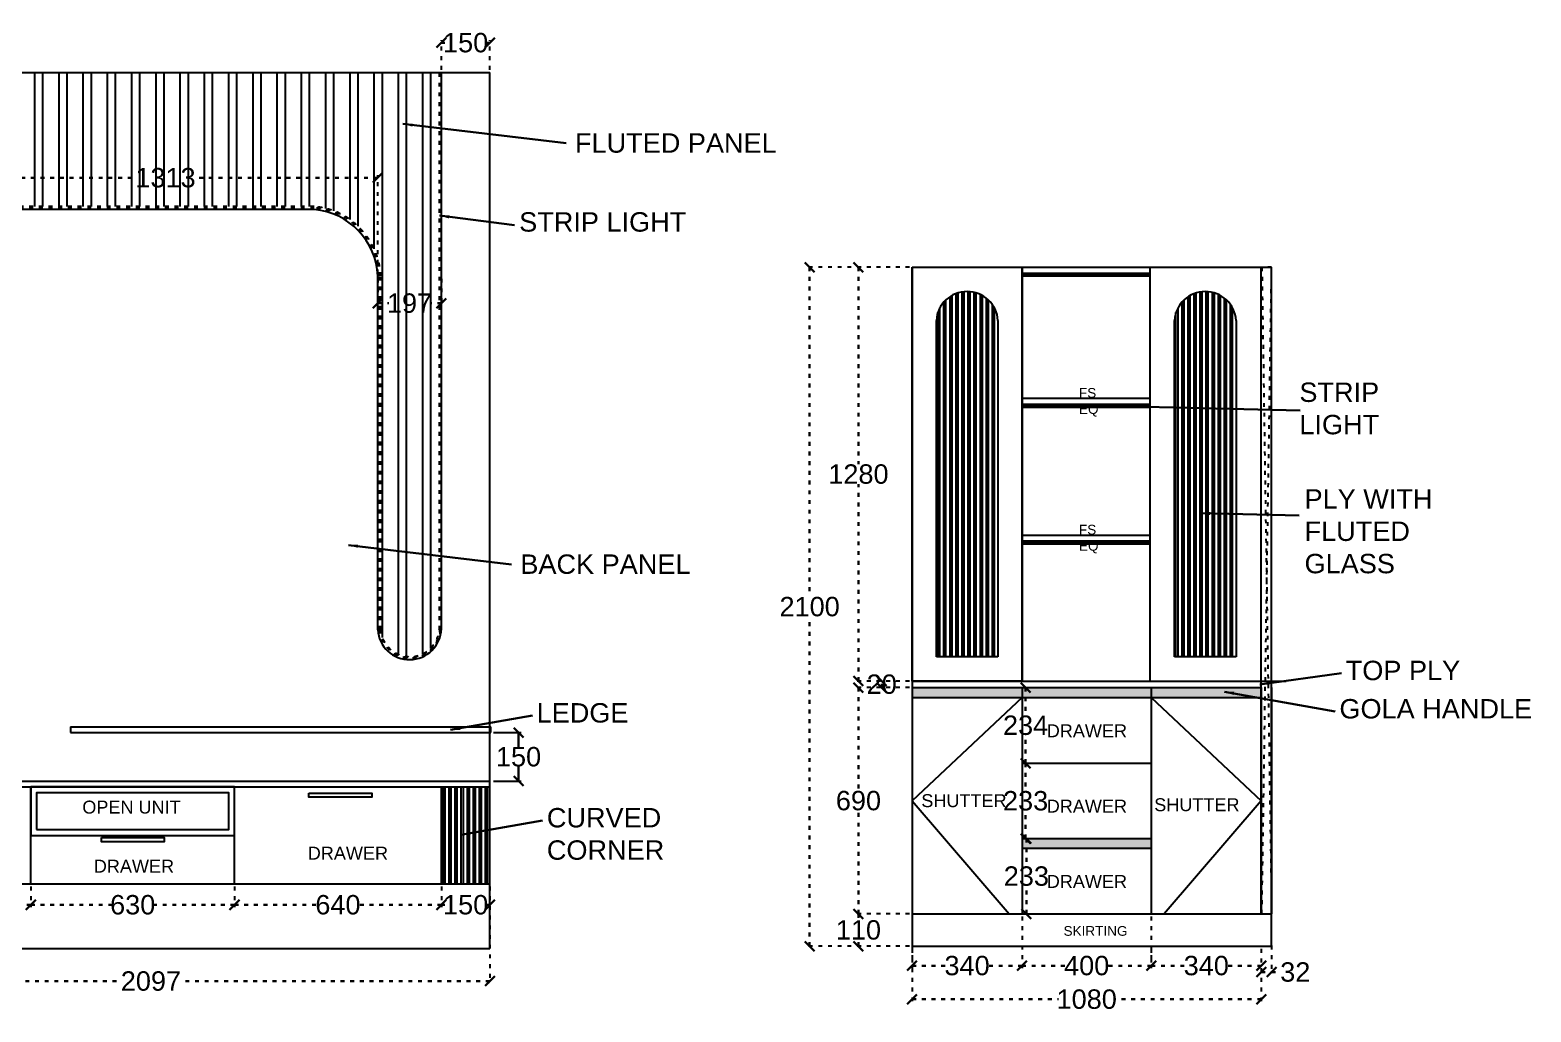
# Model space of a CAD drawing. Header units: millimetres. Extents: x 220712 to 1505573, y -354410 to 241923.
# Drawn here: x 276435 to 281078, y 93217 to 96254 of the extents above; entities that cross this region are included whole.
import ezdxf

# ---------------------------------------------------------------- set-up
doc = ezdxf.new("R2010")
doc.units = ezdxf.units.MM
doc.header["$MEASUREMENT"] = 0
doc.linetypes.add('ACAD_ISO03W100', pattern=[30, 12, -18])
doc.layers.add('Walls', color=253, linetype='Continuous')
doc.layers.add('Words', color=7, linetype='Continuous')
doc.styles.get("Standard").update_dxf_attribs({"font": 'arial.ttf'})
doc.dimstyles.get("Standard").update_dxf_attribs({"dimtxt": 60, "dimasz": 30, "dimexe": 7.75, "dimexo": 8.13, "dimgap": 0.63, "dimtad": 0, "dimtih": 1, "dimtoh": 1, "dimdec": 0, "dimzin": 0, "dimtxsty": 'Standard', "dimblk": 'OBLIQUE', "dimcen": 2.25, "dimclrd": 1, "dimclre": 1, "dimclrt": 1, "dimadec": 0, "dimazin": 0, "dimtfac": 1, "dimtdec": 0, "dimtofl": 0, "dimtmove": 0, "dimatfit": 3, "dimfxl": 1, "dimtolj": 1, "dimtzin": 0, "dimlwd": 30, "dimarcsym": 0})

# ---------------------------------------------------------------- blocks, each defined once
blk = doc.blocks.new('_Oblique')
at = {"color": 0, "linetype": 'ByBlock', "lineweight": -2}
blk.add_line((-0.5, -0.5), (0.5, 0.5), dxfattribs=at)
blk = doc.blocks.new('*D2236')
at = {"layer": 'Defpoints', "color": 0, "linetype": 'ACAD_ISO03W100', "lineweight": -2, "transparency": 16777216}
for p in [(275760.7, 93613.8), (277857.7, 93613.3), (277857.7, 93312.5)]:
    blk.add_point(p, dxfattribs=at)
at = {"layer": 'Walls', "color": 1, "linetype": 'ACAD_ISO03W100', "lineweight": -2, "transparency": 16777216}
for p, q in [((275760.7, 93605.7), (275760.7, 93304.8)), ((277857.7, 93605.1), (277857.7, 93304.8))]:
    blk.add_line(p, q, dxfattribs=at)
at = {"layer": 'Walls', "color": 1, "linetype": 'ACAD_ISO03W100', "lineweight": 30, "transparency": 16777216}
for p, q in [((275760.7, 93312.5), (276718.5, 93312.5)), ((277857.7, 93312.5), (276900, 93312.5))]:
    blk.add_line(p, q, dxfattribs=at)
at = {"layer": 'Walls', "color": 1, "linetype": 'ACAD_ISO03W100', "lineweight": 30, "transparency": 16777216, "xscale": 30, "yscale": 30, "zscale": 30, "rotation": 180}
blk.add_blockref('_Oblique', (275760.7, 93312.5), dxfattribs=at)
at = {"layer": 'Walls', "color": 1, "linetype": 'ACAD_ISO03W100', "lineweight": 30, "transparency": 16777216, "xscale": 30, "yscale": 30, "zscale": 30}
blk.add_blockref('_Oblique', (277857.7, 93312.5), dxfattribs=at)
at = {"layer": 'Walls', "color": 1, "linetype": 'ACAD_ISO03W100', "transparency": 16777216, "insert": (276809.2, 93312.5), "char_height": 60, "attachment_point": 5}
blk.add_mtext('\\A1;2097', dxfattribs=at)
blk = doc.blocks.new('*D2237')
at = {"layer": 'Defpoints', "color": 0, "linetype": 'ACAD_ISO03W100', "lineweight": -2, "transparency": 16777216}
for p in [(277707.7, 93613.3), (277857.7, 93548.5), (277857.7, 93413.3)]:
    blk.add_point(p, dxfattribs=at)
at = {"layer": 'Walls', "color": 1, "linetype": 'ACAD_ISO03W100', "lineweight": -2, "transparency": 16777216}
for p, q in [((277707.7, 93605.1), (277707.7, 93540.8)), ((277857.7, 93421.4), (277857.7, 93556.2))]:
    blk.add_line(p, q, dxfattribs=at)
at = {"layer": 'Walls', "color": 1, "linetype": 'ACAD_ISO03W100', "lineweight": 30, "transparency": 16777216}
for p, q in [((277707.7, 93548.5), (277718.7, 93548.5)), ((277857.7, 93548.5), (277846.7, 93548.5))]:
    blk.add_line(p, q, dxfattribs=at)
at = {"layer": 'Walls', "color": 1, "linetype": 'ACAD_ISO03W100', "lineweight": 30, "transparency": 16777216, "xscale": 30, "yscale": 30, "zscale": 30, "rotation": 180}
blk.add_blockref('_Oblique', (277707.7, 93548.5), dxfattribs=at)
at = {"layer": 'Walls', "color": 1, "linetype": 'ACAD_ISO03W100', "lineweight": 30, "transparency": 16777216, "xscale": 30, "yscale": 30, "zscale": 30}
blk.add_blockref('_Oblique', (277857.7, 93548.5), dxfattribs=at)
at = {"layer": 'Walls', "color": 1, "linetype": 'ACAD_ISO03W100', "transparency": 16777216, "insert": (277782.7, 93548.5), "char_height": 60, "attachment_point": 5}
blk.add_mtext('\\A1;150', dxfattribs=at)
blk = doc.blocks.new('*D2238')
at = {"layer": 'Defpoints', "color": 0, "linetype": 'ACAD_ISO03W100', "lineweight": -2, "transparency": 16777216}
for p in [(277510.7, 95797.3), (276197.7, 95699.3), (277510.7, 95493.2)]:
    blk.add_point(p, dxfattribs=at)
at = {"layer": 'Walls', "color": 1, "linetype": 'ACAD_ISO03W100', "lineweight": -2, "transparency": 16777216}
for p, q in [((276197.7, 95707.4), (276197.7, 95805.1)), ((277510.7, 95501.3), (277510.7, 95805.1))]:
    blk.add_line(p, q, dxfattribs=at)
at = {"layer": 'Walls', "color": 1, "linetype": 'ACAD_ISO03W100', "lineweight": 30, "transparency": 16777216}
for p, q in [((276197.7, 95797.3), (276766.8, 95797.3)), ((277510.7, 95797.3), (276941.6, 95797.3))]:
    blk.add_line(p, q, dxfattribs=at)
at = {"layer": 'Walls', "color": 1, "linetype": 'ACAD_ISO03W100', "lineweight": 30, "transparency": 16777216, "xscale": 30, "yscale": 30, "zscale": 30, "rotation": 180}
blk.add_blockref('_Oblique', (276197.7, 95797.3), dxfattribs=at)
at = {"layer": 'Walls', "color": 1, "linetype": 'ACAD_ISO03W100', "lineweight": 30, "transparency": 16777216, "xscale": 30, "yscale": 30, "zscale": 30}
blk.add_blockref('_Oblique', (277510.7, 95797.3), dxfattribs=at)
at = {"layer": 'Walls', "color": 1, "linetype": 'ACAD_ISO03W100', "transparency": 16777216, "insert": (276854.2, 95797.3), "char_height": 60, "attachment_point": 5}
blk.add_mtext('\\A1;1313', dxfattribs=at)
blk = doc.blocks.new('*D2239')
at = {"layer": 'Defpoints', "color": 0, "linetype": 'ACAD_ISO03W100', "lineweight": -2, "transparency": 16777216}
for p in [(277510.7, 95493.2), (277707.7, 95493.2), (277707.7, 95409.3)]:
    blk.add_point(p, dxfattribs=at)
at = {"layer": 'Walls', "color": 1, "linetype": 'ACAD_ISO03W100', "lineweight": -2, "transparency": 16777216}
for p, q in [((277510.7, 95485.1), (277510.7, 95401.6)), ((277707.7, 95485.1), (277707.7, 95401.6))]:
    blk.add_line(p, q, dxfattribs=at)
at = {"layer": 'Walls', "color": 1, "linetype": 'ACAD_ISO03W100', "lineweight": 30, "transparency": 16777216}
for p, q in [((277510.7, 95409.3), (277545.1, 95409.3)), ((277707.7, 95409.3), (277673.3, 95409.3))]:
    blk.add_line(p, q, dxfattribs=at)
at = {"layer": 'Walls', "color": 1, "linetype": 'ACAD_ISO03W100', "lineweight": 30, "transparency": 16777216, "xscale": 30, "yscale": 30, "zscale": 30, "rotation": 180}
blk.add_blockref('_Oblique', (277510.7, 95409.3), dxfattribs=at)
at = {"layer": 'Walls', "color": 1, "linetype": 'ACAD_ISO03W100', "lineweight": 30, "transparency": 16777216, "xscale": 30, "yscale": 30, "zscale": 30}
blk.add_blockref('_Oblique', (277707.7, 95409.3), dxfattribs=at)
at = {"layer": 'Walls', "color": 1, "linetype": 'ACAD_ISO03W100', "transparency": 16777216, "insert": (277609.2, 95409.3), "char_height": 60, "attachment_point": 5}
blk.add_mtext('\\A1;197', dxfattribs=at)
blk = doc.blocks.new('*D2240')
at = {"layer": 'Defpoints', "color": 0, "linetype": 'ACAD_ISO03W100', "lineweight": -2, "transparency": 16777216}
for p in [(277857.7, 96215), (277707.7, 96123.3), (277857.7, 96123.3)]:
    blk.add_point(p, dxfattribs=at)
at = {"layer": 'Walls', "color": 1, "linetype": 'ACAD_ISO03W100', "lineweight": -2, "transparency": 16777216}
for p, q in [((277707.7, 96131.4), (277707.7, 96222.8)), ((277857.7, 96131.4), (277857.7, 96222.8))]:
    blk.add_line(p, q, dxfattribs=at)
at = {"layer": 'Walls', "color": 1, "linetype": 'ACAD_ISO03W100', "lineweight": 30, "transparency": 16777216}
for p, q in [((277707.7, 96215), (277718.7, 96215)), ((277857.7, 96215), (277846.7, 96215))]:
    blk.add_line(p, q, dxfattribs=at)
at = {"layer": 'Walls', "color": 1, "linetype": 'ACAD_ISO03W100', "lineweight": 30, "transparency": 16777216, "xscale": 30, "yscale": 30, "zscale": 30, "rotation": 180}
blk.add_blockref('_Oblique', (277707.7, 96215), dxfattribs=at)
at = {"layer": 'Walls', "color": 1, "linetype": 'ACAD_ISO03W100', "lineweight": 30, "transparency": 16777216, "xscale": 30, "yscale": 30, "zscale": 30}
blk.add_blockref('_Oblique', (277857.7, 96215), dxfattribs=at)
at = {"layer": 'Walls', "color": 1, "linetype": 'ACAD_ISO03W100', "transparency": 16777216, "insert": (277782.7, 96215), "char_height": 60, "attachment_point": 5}
blk.add_mtext('\\A1;150', dxfattribs=at)
blk = doc.blocks.new('*D2241')
at = {"layer": 'Defpoints', "color": 0, "lineweight": -2, "transparency": 16777216}
for p in [(277860.7, 94081.3), (277946.4, 94081.3), (277860.7, 93931.3)]:
    blk.add_point(p, dxfattribs=at)
at = {"layer": 'Walls', "color": 1, "lineweight": -2, "transparency": 16777216}
for p, q in [((277868.8, 94081.3), (277954.2, 94081.3)), ((277868.8, 93931.3), (277954.2, 93931.3))]:
    blk.add_line(p, q, dxfattribs=at)
at = {"layer": 'Walls', "color": 1, "lineweight": 30, "transparency": 16777216}
for p, q in [((277946.4, 94081.3), (277946.4, 94037.5)), ((277946.4, 93931.3), (277946.4, 93975))]:
    blk.add_line(p, q, dxfattribs=at)
at = {"layer": 'Walls', "color": 1, "lineweight": 30, "transparency": 16777216, "xscale": 30, "yscale": 30, "zscale": 30}
for p, rotation in [((277946.4, 94081.3), 90), ((277946.4, 93931.3), 270)]:
    blk.add_blockref('_Oblique', p, dxfattribs=dict(at, rotation=rotation))
at = {"layer": 'Walls', "color": 1, "transparency": 16777216, "insert": (277946.4, 94006.3), "char_height": 60, "attachment_point": 5}
blk.add_mtext('\\A1;150', dxfattribs=at)
blk = doc.blocks.new('*D2242')
at = {"layer": 'Defpoints', "color": 0, "linetype": 'ACAD_ISO03W100', "lineweight": -2, "transparency": 16777216}
for p in [(278997.9, 93520.6), (279164, 93520.6), (279164, 93420.6)]:
    blk.add_point(p, dxfattribs=at)
at = {"layer": 'Walls', "color": 1, "linetype": 'ACAD_ISO03W100', "lineweight": -2, "transparency": 16777216}
for p, q in [((279155.9, 93520.6), (278990.2, 93520.6)), ((279155.9, 93420.6), (278990.2, 93420.6))]:
    blk.add_line(p, q, dxfattribs=at)
at = {"layer": 'Walls', "color": 1, "linetype": 'ACAD_ISO03W100', "lineweight": 30, "transparency": 16777216}
for p, q in [((278997.9, 93520.6), (278997.9, 93501.8)), ((278997.9, 93420.6), (278997.9, 93439.3))]:
    blk.add_line(p, q, dxfattribs=at)
at = {"layer": 'Walls', "color": 1, "linetype": 'ACAD_ISO03W100', "lineweight": 30, "transparency": 16777216, "xscale": 30, "yscale": 30, "zscale": 30}
for p, rotation in [((278997.9, 93520.6), 90), ((278997.9, 93420.6), 270)]:
    blk.add_blockref('_Oblique', p, dxfattribs=dict(at, rotation=rotation))
at = {"layer": 'Walls', "color": 1, "linetype": 'ACAD_ISO03W100', "transparency": 16777216, "insert": (278997.9, 93470.6), "char_height": 60, "attachment_point": 5}
blk.add_mtext('\\A1;110', dxfattribs=at)
blk = doc.blocks.new('*D2243')
at = {"layer": 'Defpoints', "color": 0, "linetype": 'ACAD_ISO03W100', "lineweight": -2, "transparency": 16777216}
for p in [(278997.9, 94220.6), (279164, 94220.6), (279164, 93520.6)]:
    blk.add_point(p, dxfattribs=at)
at = {"layer": 'Walls', "color": 1, "linetype": 'ACAD_ISO03W100', "lineweight": -2, "transparency": 16777216}
for p, q in [((279155.9, 94220.6), (278990.2, 94220.6)), ((279155.9, 93520.6), (278990.2, 93520.6))]:
    blk.add_line(p, q, dxfattribs=at)
at = {"layer": 'Walls', "color": 1, "linetype": 'ACAD_ISO03W100', "lineweight": 30, "transparency": 16777216}
for p, q in [((278997.9, 94220.6), (278997.9, 93901.8)), ((278997.9, 93520.6), (278997.9, 93839.3))]:
    blk.add_line(p, q, dxfattribs=at)
at = {"layer": 'Walls', "color": 1, "linetype": 'ACAD_ISO03W100', "lineweight": 30, "transparency": 16777216, "xscale": 30, "yscale": 30, "zscale": 30}
for p, rotation in [((278997.9, 94220.6), 90), ((278997.9, 93520.6), 270)]:
    blk.add_blockref('_Oblique', p, dxfattribs=dict(at, rotation=rotation))
at = {"layer": 'Walls', "color": 1, "linetype": 'ACAD_ISO03W100', "transparency": 16777216, "insert": (278997.9, 93870.6), "char_height": 60, "attachment_point": 5}
blk.add_mtext('\\A1;690', dxfattribs=at)
blk = doc.blocks.new('*D2098')
at = {"layer": 'Defpoints', "color": 0, "linetype": 'ACAD_ISO03W100', "lineweight": -2, "transparency": 16777216}
for p in [(278997.9, 95520.6), (279164, 95520.6), (279164, 94240.6)]:
    blk.add_point(p, dxfattribs=at)
at = {"layer": 'Walls', "color": 1, "linetype": 'ACAD_ISO03W100', "lineweight": -2, "transparency": 16777216}
for p, q in [((279155.9, 95520.6), (278990.2, 95520.6)), ((279155.9, 94240.6), (278990.2, 94240.6))]:
    blk.add_line(p, q, dxfattribs=at)
at = {"layer": 'Walls', "color": 1, "linetype": 'ACAD_ISO03W100', "lineweight": 30, "transparency": 16777216}
for p, q in [((278997.9, 95520.6), (278997.9, 94911.8)), ((278997.9, 94240.6), (278997.9, 94849.3))]:
    blk.add_line(p, q, dxfattribs=at)
at = {"layer": 'Walls', "color": 1, "linetype": 'ACAD_ISO03W100', "lineweight": 30, "transparency": 16777216, "xscale": 30, "yscale": 30, "zscale": 30}
for p, rotation in [((278997.9, 95520.6), 90), ((278997.9, 94240.6), 270)]:
    blk.add_blockref('_Oblique', p, dxfattribs=dict(at, rotation=rotation))
at = {"layer": 'Walls', "color": 1, "linetype": 'ACAD_ISO03W100', "transparency": 16777216, "insert": (278997.9, 94880.6), "char_height": 60, "attachment_point": 5}
blk.add_mtext('\\A1;1280', dxfattribs=at)
blk = doc.blocks.new('*D2099')
at = {"layer": 'Defpoints', "color": 0, "linetype": 'ACAD_ISO03W100', "lineweight": -2, "transparency": 16777216}
for p in [(278846.9, 95520.6), (279164, 95520.6), (279164, 93420.6)]:
    blk.add_point(p, dxfattribs=at)
at = {"layer": 'Walls', "color": 1, "linetype": 'ACAD_ISO03W100', "lineweight": -2, "transparency": 16777216}
for p, q in [((279155.9, 95520.6), (278839.2, 95520.6)), ((279155.9, 93420.6), (278839.2, 93420.6))]:
    blk.add_line(p, q, dxfattribs=at)
at = {"layer": 'Walls', "color": 1, "linetype": 'ACAD_ISO03W100', "lineweight": 30, "transparency": 16777216}
for p, q in [((278846.9, 95520.6), (278846.9, 94501.8)), ((278846.9, 93420.6), (278846.9, 94439.3))]:
    blk.add_line(p, q, dxfattribs=at)
at = {"layer": 'Walls', "color": 1, "linetype": 'ACAD_ISO03W100', "lineweight": 30, "transparency": 16777216, "xscale": 30, "yscale": 30, "zscale": 30}
for p, rotation in [((278846.9, 95520.6), 90), ((278846.9, 93420.6), 270)]:
    blk.add_blockref('_Oblique', p, dxfattribs=dict(at, rotation=rotation))
at = {"layer": 'Walls', "color": 1, "linetype": 'ACAD_ISO03W100', "transparency": 16777216, "insert": (278846.9, 94470.6), "char_height": 60, "attachment_point": 5}
blk.add_mtext('\\A1;2100', dxfattribs=at)
blk = doc.blocks.new('*D2100')
at = {"layer": 'Defpoints', "color": 0, "linetype": 'ACAD_ISO03W100', "lineweight": -2, "transparency": 16777216}
for p in [(279069.9, 94240.6), (279164, 94240.6), (279164, 94220.6)]:
    blk.add_point(p, dxfattribs=at)
at = {"layer": 'Walls', "color": 1, "linetype": 'ACAD_ISO03W100', "lineweight": -2, "transparency": 16777216}
for p, q in [((279155.9, 94240.6), (279062.2, 94240.6)), ((279155.9, 94220.6), (279062.2, 94220.6))]:
    blk.add_line(p, q, dxfattribs=at)
at = {"layer": 'Walls', "color": 1, "linetype": 'ACAD_ISO03W100', "lineweight": 30, "transparency": 16777216}
blk.add_line((279069.9, 94220.6), (279069.9, 94240.6), dxfattribs=at)
at = {"layer": 'Walls', "color": 1, "linetype": 'ACAD_ISO03W100', "lineweight": 30, "transparency": 16777216, "xscale": 30, "yscale": 30, "zscale": 30}
for p, rotation in [((279069.9, 94240.6), 90), ((279069.9, 94220.6), 270)]:
    blk.add_blockref('_Oblique', p, dxfattribs=dict(at, rotation=rotation))
at = {"layer": 'Walls', "color": 1, "linetype": 'ACAD_ISO03W100', "transparency": 16777216, "insert": (279069.9, 94230.6), "char_height": 60, "attachment_point": 5}
blk.add_mtext('\\A1;20', dxfattribs=at)
blk = doc.blocks.new('*D2244')
at = {"layer": 'Defpoints', "color": 0, "linetype": 'ACAD_ISO03W100', "lineweight": -2, "transparency": 16777216}
for p in [(279164, 93420.6), (280244, 93420.6), (280244, 93256.5)]:
    blk.add_point(p, dxfattribs=at)
at = {"layer": 'Walls', "color": 1, "linetype": 'ACAD_ISO03W100', "lineweight": -2, "transparency": 16777216}
for p, q in [((279164, 93412.4), (279164, 93248.8)), ((280244, 93412.4), (280244, 93248.8))]:
    blk.add_line(p, q, dxfattribs=at)
at = {"layer": 'Walls', "color": 1, "linetype": 'ACAD_ISO03W100', "lineweight": 30, "transparency": 16777216}
for p, q in [((279164, 93256.5), (279616.7, 93256.5)), ((280244, 93256.5), (279791.3, 93256.5))]:
    blk.add_line(p, q, dxfattribs=at)
at = {"layer": 'Walls', "color": 1, "linetype": 'ACAD_ISO03W100', "lineweight": 30, "transparency": 16777216, "xscale": 30, "yscale": 30, "zscale": 30, "rotation": 180}
blk.add_blockref('_Oblique', (279164, 93256.5), dxfattribs=at)
at = {"layer": 'Walls', "color": 1, "linetype": 'ACAD_ISO03W100', "lineweight": 30, "transparency": 16777216, "xscale": 30, "yscale": 30, "zscale": 30}
blk.add_blockref('_Oblique', (280244, 93256.5), dxfattribs=at)
at = {"layer": 'Walls', "color": 1, "linetype": 'ACAD_ISO03W100', "transparency": 16777216, "insert": (279704, 93256.5), "char_height": 60, "attachment_point": 5}
blk.add_mtext('\\A1;1080', dxfattribs=at)
blk = doc.blocks.new('*D2101')
at = {"layer": 'Defpoints', "color": 0, "linetype": 'ACAD_ISO03W100', "lineweight": -2, "transparency": 16777216}
for p in [(280276, 93430.6), (280244, 93420.6), (280276, 93340.4)]:
    blk.add_point(p, dxfattribs=at)
at = {"layer": 'Walls', "color": 1, "linetype": 'ACAD_ISO03W100', "lineweight": -2, "transparency": 16777216}
for p, q in [((280244, 93412.4), (280244, 93332.6)), ((280276, 93422.5), (280276, 93332.6))]:
    blk.add_line(p, q, dxfattribs=at)
at = {"layer": 'Walls', "color": 1, "linetype": 'ACAD_ISO03W100', "lineweight": 30, "transparency": 16777216}
for p, q in [((280244, 93340.4), (280276, 93340.4)), ((280276, 93340.4), (280306, 93340.4))]:
    blk.add_line(p, q, dxfattribs=at)
at = {"layer": 'Walls', "color": 1, "linetype": 'ACAD_ISO03W100', "lineweight": 30, "transparency": 16777216, "xscale": 30, "yscale": 30, "zscale": 30, "rotation": 180}
blk.add_blockref('_Oblique', (280244, 93340.4), dxfattribs=at)
at = {"layer": 'Walls', "color": 1, "linetype": 'ACAD_ISO03W100', "lineweight": 30, "transparency": 16777216, "xscale": 30, "yscale": 30, "zscale": 30}
blk.add_blockref('_Oblique', (280276, 93340.4), dxfattribs=at)
at = {"layer": 'Walls', "color": 1, "linetype": 'ACAD_ISO03W100', "transparency": 16777216, "insert": (280349.3, 93340.4), "char_height": 60, "attachment_point": 5}
blk.add_mtext('\\A1;32', dxfattribs=at)
blk = doc.blocks.new('*D2286')
at = {"layer": 'Defpoints', "color": 0, "linetype": 'ACAD_ISO03W100', "lineweight": -2, "transparency": 16777216}
for p in [(275797.7, 93613.3), (276437.7, 93613.3), (276437.7, 93548.5)]:
    blk.add_point(p, dxfattribs=at)
at = {"layer": 'Walls', "color": 1, "linetype": 'ACAD_ISO03W100', "lineweight": -2, "transparency": 16777216}
for p, q in [((275797.7, 93605.1), (275797.7, 93540.8)), ((276437.7, 93605.1), (276437.7, 93540.8))]:
    blk.add_line(p, q, dxfattribs=at)
at = {"layer": 'Walls', "color": 1, "linetype": 'ACAD_ISO03W100', "lineweight": 30, "transparency": 16777216}
for p, q in [((275797.7, 93548.5), (276050.7, 93548.5)), ((276437.7, 93548.5), (276184.7, 93548.5))]:
    blk.add_line(p, q, dxfattribs=at)
at = {"layer": 'Walls', "color": 1, "linetype": 'ACAD_ISO03W100', "lineweight": 30, "transparency": 16777216, "xscale": 30, "yscale": 30, "zscale": 30, "rotation": 180}
blk.add_blockref('_Oblique', (275797.7, 93548.5), dxfattribs=at)
at = {"layer": 'Walls', "color": 1, "linetype": 'ACAD_ISO03W100', "lineweight": 30, "transparency": 16777216, "xscale": 30, "yscale": 30, "zscale": 30}
blk.add_blockref('_Oblique', (276437.7, 93548.5), dxfattribs=at)
at = {"layer": 'Walls', "color": 1, "linetype": 'ACAD_ISO03W100', "lineweight": -2, "transparency": 16777216, "insert": (276117.7, 93548.5), "char_height": 60, "attachment_point": 5}
blk.add_mtext('\\A1;640', dxfattribs=at)
blk = doc.blocks.new('*D2287')
at = {"layer": 'Defpoints', "color": 0, "linetype": 'ACAD_ISO03W100', "lineweight": -2, "transparency": 16777216}
for p in [(276437.7, 93613.3), (277067.7, 93613.3), (277067.7, 93548.5)]:
    blk.add_point(p, dxfattribs=at)
at = {"layer": 'Walls', "color": 1, "linetype": 'ACAD_ISO03W100', "lineweight": -2, "transparency": 16777216}
for p, q in [((276437.7, 93605.1), (276437.7, 93540.8)), ((277067.7, 93605.1), (277067.7, 93540.8))]:
    blk.add_line(p, q, dxfattribs=at)
at = {"layer": 'Walls', "color": 1, "linetype": 'ACAD_ISO03W100', "lineweight": 30, "transparency": 16777216}
for p, q in [((276437.7, 93548.5), (276685.7, 93548.5)), ((277067.7, 93548.5), (276819.7, 93548.5))]:
    blk.add_line(p, q, dxfattribs=at)
at = {"layer": 'Walls', "color": 1, "linetype": 'ACAD_ISO03W100', "lineweight": 30, "transparency": 16777216, "xscale": 30, "yscale": 30, "zscale": 30, "rotation": 180}
blk.add_blockref('_Oblique', (276437.7, 93548.5), dxfattribs=at)
at = {"layer": 'Walls', "color": 1, "linetype": 'ACAD_ISO03W100', "lineweight": 30, "transparency": 16777216, "xscale": 30, "yscale": 30, "zscale": 30}
blk.add_blockref('_Oblique', (277067.7, 93548.5), dxfattribs=at)
at = {"layer": 'Walls', "color": 1, "linetype": 'ACAD_ISO03W100', "lineweight": -2, "transparency": 16777216, "insert": (276752.7, 93548.5), "char_height": 60, "attachment_point": 5}
blk.add_mtext('\\A1;630', dxfattribs=at)
blk = doc.blocks.new('*D2288')
at = {"layer": 'Defpoints', "color": 0, "linetype": 'ACAD_ISO03W100', "lineweight": -2, "transparency": 16777216}
for p in [(277067.7, 93613.3), (277707.7, 93613.3), (277707.7, 93548.5)]:
    blk.add_point(p, dxfattribs=at)
at = {"layer": 'Walls', "color": 1, "linetype": 'ACAD_ISO03W100', "lineweight": -2, "transparency": 16777216}
for p, q in [((277067.7, 93605.1), (277067.7, 93540.8)), ((277707.7, 93605.1), (277707.7, 93540.8))]:
    blk.add_line(p, q, dxfattribs=at)
at = {"layer": 'Walls', "color": 1, "linetype": 'ACAD_ISO03W100', "lineweight": 30, "transparency": 16777216}
for p, q in [((277067.7, 93548.5), (277320.7, 93548.5)), ((277707.7, 93548.5), (277454.7, 93548.5))]:
    blk.add_line(p, q, dxfattribs=at)
at = {"layer": 'Walls', "color": 1, "linetype": 'ACAD_ISO03W100', "lineweight": 30, "transparency": 16777216, "xscale": 30, "yscale": 30, "zscale": 30, "rotation": 180}
blk.add_blockref('_Oblique', (277067.7, 93548.5), dxfattribs=at)
at = {"layer": 'Walls', "color": 1, "linetype": 'ACAD_ISO03W100', "lineweight": 30, "transparency": 16777216, "xscale": 30, "yscale": 30, "zscale": 30}
blk.add_blockref('_Oblique', (277707.7, 93548.5), dxfattribs=at)
at = {"layer": 'Walls', "color": 1, "linetype": 'ACAD_ISO03W100', "lineweight": -2, "transparency": 16777216, "insert": (277387.7, 93548.5), "char_height": 60, "attachment_point": 5}
blk.add_mtext('\\A1;640', dxfattribs=at)
blk = doc.blocks.new('*D2292')
at = {"layer": 'Defpoints', "color": 0, "linetype": 'ACAD_ISO03W100', "lineweight": -2, "transparency": 16777216}
for p in [(279504, 93520.6), (279904, 93520.6), (279904, 93360.3)]:
    blk.add_point(p, dxfattribs=at)
at = {"layer": 'Walls', "color": 1, "linetype": 'ACAD_ISO03W100', "lineweight": -2, "transparency": 16777216}
for p, q in [((279504, 93512.4), (279504, 93352.6)), ((279904, 93512.4), (279904, 93352.6))]:
    blk.add_line(p, q, dxfattribs=at)
at = {"layer": 'Walls', "color": 1, "linetype": 'ACAD_ISO03W100', "lineweight": 30, "transparency": 16777216}
for p, q in [((279504, 93360.3), (279636, 93360.3)), ((279904, 93360.3), (279772, 93360.3))]:
    blk.add_line(p, q, dxfattribs=at)
at = {"layer": 'Walls', "color": 1, "linetype": 'ACAD_ISO03W100', "lineweight": 30, "transparency": 16777216, "xscale": 30, "yscale": 30, "zscale": 30, "rotation": 180}
blk.add_blockref('_Oblique', (279504, 93360.3), dxfattribs=at)
at = {"layer": 'Walls', "color": 1, "linetype": 'ACAD_ISO03W100', "lineweight": 30, "transparency": 16777216, "xscale": 30, "yscale": 30, "zscale": 30}
blk.add_blockref('_Oblique', (279904, 93360.3), dxfattribs=at)
at = {"layer": 'Walls', "color": 1, "linetype": 'ACAD_ISO03W100', "lineweight": -2, "transparency": 16777216, "insert": (279704, 93360.3), "char_height": 60, "attachment_point": 5}
blk.add_mtext('\\A1;400', dxfattribs=at)
blk = doc.blocks.new('*D2293')
at = {"layer": 'Defpoints', "color": 0, "linetype": 'ACAD_ISO03W100', "lineweight": -2, "transparency": 16777216}
for p in [(279164, 93520.6), (279504, 93520.6), (279164, 93360.3)]:
    blk.add_point(p, dxfattribs=at)
at = {"layer": 'Walls', "color": 1, "linetype": 'ACAD_ISO03W100', "lineweight": -2, "transparency": 16777216}
for p, q in [((279164, 93512.4), (279164, 93352.6)), ((279504, 93512.4), (279504, 93352.6))]:
    blk.add_line(p, q, dxfattribs=at)
at = {"layer": 'Walls', "color": 1, "linetype": 'ACAD_ISO03W100', "lineweight": 30, "transparency": 16777216}
for p, q in [((279164, 93360.3), (279267.2, 93360.3)), ((279504, 93360.3), (279400.8, 93360.3))]:
    blk.add_line(p, q, dxfattribs=at)
at = {"layer": 'Walls', "color": 1, "linetype": 'ACAD_ISO03W100', "lineweight": 30, "transparency": 16777216, "xscale": 30, "yscale": 30, "zscale": 30, "rotation": 180}
blk.add_blockref('_Oblique', (279164, 93360.3), dxfattribs=at)
at = {"layer": 'Walls', "color": 1, "linetype": 'ACAD_ISO03W100', "lineweight": 30, "transparency": 16777216, "xscale": 30, "yscale": 30, "zscale": 30}
blk.add_blockref('_Oblique', (279504, 93360.3), dxfattribs=at)
at = {"layer": 'Walls', "color": 1, "linetype": 'ACAD_ISO03W100', "lineweight": -2, "transparency": 16777216, "insert": (279334, 93360.3), "char_height": 60, "attachment_point": 5}
blk.add_mtext('\\A1;340', dxfattribs=at)
blk = doc.blocks.new('*D2294')
at = {"layer": 'Defpoints', "color": 0, "linetype": 'ACAD_ISO03W100', "lineweight": -2, "transparency": 16777216}
for p in [(279904, 93420.6), (280244, 93420.6), (280244, 93360.3)]:
    blk.add_point(p, dxfattribs=at)
at = {"layer": 'Walls', "color": 1, "linetype": 'ACAD_ISO03W100', "lineweight": -2, "transparency": 16777216}
for p, q in [((279904, 93412.4), (279904, 93352.6)), ((280244, 93412.4), (280244, 93352.6))]:
    blk.add_line(p, q, dxfattribs=at)
at = {"layer": 'Walls', "color": 1, "linetype": 'ACAD_ISO03W100', "lineweight": 30, "transparency": 16777216}
for p, q in [((279904, 93360.3), (280007.2, 93360.3)), ((280244, 93360.3), (280140.8, 93360.3))]:
    blk.add_line(p, q, dxfattribs=at)
at = {"layer": 'Walls', "color": 1, "linetype": 'ACAD_ISO03W100', "lineweight": 30, "transparency": 16777216, "xscale": 30, "yscale": 30, "zscale": 30, "rotation": 180}
blk.add_blockref('_Oblique', (279904, 93360.3), dxfattribs=at)
at = {"layer": 'Walls', "color": 1, "linetype": 'ACAD_ISO03W100', "lineweight": 30, "transparency": 16777216, "xscale": 30, "yscale": 30, "zscale": 30}
blk.add_blockref('_Oblique', (280244, 93360.3), dxfattribs=at)
at = {"layer": 'Walls', "color": 1, "linetype": 'ACAD_ISO03W100', "lineweight": -2, "transparency": 16777216, "insert": (280074, 93360.3), "char_height": 60, "attachment_point": 5}
blk.add_mtext('\\A1;340', dxfattribs=at)
blk = doc.blocks.new('*D2305')
at = {"layer": 'Defpoints', "color": 0, "linetype": 'ACAD_ISO03W100', "lineweight": -2, "transparency": 16777216}
for p in [(279504, 93753.6), (279517.4, 93753.6), (279504, 93520.6)]:
    blk.add_point(p, dxfattribs=at)
at = {"layer": 'Walls', "color": 1, "linetype": 'ACAD_ISO03W100', "lineweight": -2, "transparency": 16777216}
for p, q in [((279512.1, 93753.6), (279525.2, 93753.6)), ((279512.1, 93520.6), (279525.2, 93520.6))]:
    blk.add_line(p, q, dxfattribs=at)
at = {"layer": 'Walls', "color": 1, "linetype": 'ACAD_ISO03W100', "lineweight": 30, "transparency": 16777216}
for p, q in [((279517.4, 93753.6), (279517.4, 93668.3)), ((279517.4, 93520.6), (279517.4, 93605.8))]:
    blk.add_line(p, q, dxfattribs=at)
at = {"layer": 'Walls', "color": 1, "linetype": 'ACAD_ISO03W100', "lineweight": 30, "transparency": 16777216, "xscale": 30, "yscale": 30, "zscale": 30}
for p, rotation in [((279517.4, 93753.6), 90), ((279517.4, 93520.6), 270)]:
    blk.add_blockref('_Oblique', p, dxfattribs=dict(at, rotation=rotation))
at = {"layer": 'Walls', "color": 1, "linetype": 'ACAD_ISO03W100', "lineweight": -2, "transparency": 16777216, "insert": (279517.4, 93637.1), "char_height": 60, "attachment_point": 5}
blk.add_mtext('\\A1;233', dxfattribs=at)
blk = doc.blocks.new('*D2306')
at = {"layer": 'Defpoints', "color": 0, "linetype": 'ACAD_ISO03W100', "lineweight": -2, "transparency": 16777216}
for p in [(279504, 93986.6), (279515, 93986.6), (279504, 93753.6)]:
    blk.add_point(p, dxfattribs=at)
at = {"layer": 'Walls', "color": 1, "linetype": 'ACAD_ISO03W100', "lineweight": -2, "transparency": 16777216}
for p, q in [((279512.1, 93986.6), (279522.8, 93986.6)), ((279512.1, 93753.6), (279522.8, 93753.6))]:
    blk.add_line(p, q, dxfattribs=at)
at = {"layer": 'Walls', "color": 1, "linetype": 'ACAD_ISO03W100', "lineweight": 30, "transparency": 16777216}
for p, q in [((279515, 93986.6), (279515, 93901.3)), ((279515, 93753.6), (279515, 93838.8))]:
    blk.add_line(p, q, dxfattribs=at)
at = {"layer": 'Walls', "color": 1, "linetype": 'ACAD_ISO03W100', "lineweight": 30, "transparency": 16777216, "xscale": 30, "yscale": 30, "zscale": 30}
for p, rotation in [((279515, 93986.6), 90), ((279515, 93753.6), 270)]:
    blk.add_blockref('_Oblique', p, dxfattribs=dict(at, rotation=rotation))
at = {"layer": 'Walls', "color": 1, "linetype": 'ACAD_ISO03W100', "lineweight": -2, "transparency": 16777216, "insert": (279515, 93870.1), "char_height": 60, "attachment_point": 5}
blk.add_mtext('\\A1;233', dxfattribs=at)
blk = doc.blocks.new('*D2307')
at = {"layer": 'Defpoints', "color": 0, "linetype": 'ACAD_ISO03W100', "lineweight": -2, "transparency": 16777216}
for p in [(279504, 94220.6), (279515, 94220.6), (279504, 93986.6)]:
    blk.add_point(p, dxfattribs=at)
at = {"layer": 'Walls', "color": 1, "linetype": 'ACAD_ISO03W100', "lineweight": -2, "transparency": 16777216}
for p, q in [((279512.1, 94220.6), (279522.8, 94220.6)), ((279512.1, 93986.6), (279522.8, 93986.6))]:
    blk.add_line(p, q, dxfattribs=at)
at = {"layer": 'Walls', "color": 1, "linetype": 'ACAD_ISO03W100', "lineweight": 30, "transparency": 16777216}
for p, q in [((279515, 94220.6), (279515, 94134.8)), ((279515, 93986.6), (279515, 94072.3))]:
    blk.add_line(p, q, dxfattribs=at)
at = {"layer": 'Walls', "color": 1, "linetype": 'ACAD_ISO03W100', "lineweight": 30, "transparency": 16777216, "xscale": 30, "yscale": 30, "zscale": 30}
for p, rotation in [((279515, 94220.6), 90), ((279515, 93986.6), 270)]:
    blk.add_blockref('_Oblique', p, dxfattribs=dict(at, rotation=rotation))
at = {"layer": 'Walls', "color": 1, "linetype": 'ACAD_ISO03W100', "lineweight": -2, "transparency": 16777216, "insert": (279515, 94103.6), "char_height": 60, "attachment_point": 5}
blk.add_mtext('\\A1;234', dxfattribs=at)

msp = doc.modelspace()

# ---------------------------------------------------------------- hatches: boundary and pattern name
at = {"layer": 'Walls', "linetype": 'ACAD_ISO03W100', "lineweight": -2, "true_color": 0xc7c8ca}
h = msp.add_hatch(dxfattribs=at)
h.set_pattern_fill('ANSI32', color=9, scale=200, angle=45)
h.paths.add_polyline_path([(277701.7, 96123.3), (276197.7, 96123.3), (276197.7, 96071.3), (276197.7, 95708.3), (277314.9, 95708.3, -0.378137), (277519.7, 95493.4), (277519.7, 94400, 0.937203), (277701.7, 94402.6)])
h.paths.add_polyline_path([(276743.3, 95735.1), (276959.8, 95735.1), (276959.8, 95858.7), (276743.3, 95858.7)], flags=24)
h.paths.add_polyline_path([(277521.6, 95347.1), (277691.5, 95347.1), (277691.5, 95470.7), (277521.6, 95470.7)], flags=24)
at = {"layer": 'Walls', "lineweight": -2, "true_color": 0xadddf7}
h = msp.add_hatch(dxfattribs=at)
h.set_pattern_fill('ANSI32', color=141, scale=50, angle=45)
h.paths.add_polyline_path([(279429.5, 95355.7, 0.943649), (279239, 95355.7), (279239, 94315.6), (279429.5, 94315.6)])
h = msp.add_hatch(dxfattribs=at)
h.set_pattern_fill('ANSI32', color=141, scale=50, angle=45)
h.set_pattern_definition([(90, (736.52, 0), (-18.75, 0), []), (90, (742.77, 6.25), (-18.75, 0), [])])
h.paths.add_polyline_path([(280166, 95355.7, 0.943649), (279975.5, 95355.7), (279975.5, 94315.6), (280166, 94315.6)])
at = {"layer": 'Walls', "linetype": 'ACAD_ISO03W100', "lineweight": -2, "true_color": 0x000000}
h = msp.add_hatch(color=18, dxfattribs=at)
h.dxf.hatch_style = 1
h.paths.add_polyline_path([(279504, 94220.6), (279164, 94220.6), (279164, 94189.6), (279504, 94189.6)])
h.paths.add_polyline_path([(279904, 94220.6), (279504, 94220.6), (279504, 94189.6), (279904, 94189.6)])
h.paths.add_polyline_path([(280244, 94220.6), (279904, 94220.6), (279904, 94189.6), (280244, 94189.6)])
at = {"layer": 'Walls', "true_color": 0x000000}
h = msp.add_hatch(dxfattribs=at)
h.set_pattern_fill('ANSI32', color=18, scale=50, angle=45)
h.set_pattern_definition([(90, (-95355.586, -33155.187), (-18.75, 0), []), (90, (-95349.336, -33148.937), (-18.75, 0), [])])
h.paths.add_polyline_path([(277857.7, 93613.3), (277857.7, 93913.3), (277710.7, 93913.3), (277710.7, 93613.3)])
at = {"layer": 'Walls', "linetype": 'ACAD_ISO03W100', "lineweight": -2, "true_color": 0x000000}
h = msp.add_hatch(color=18, dxfattribs=at)
h.dxf.hatch_style = 1
h.paths.add_polyline_path([(279904, 93753.6), (279504, 93753.6), (279504, 93723.6), (279904, 93723.6)])

# ---------------------------------------------------------------- linework, layer by layer
at = {"layer": 'Walls', "color": 18, "true_color": 0x000000}
for p, q in [((275760.7, 96123.3), (277857.7, 96123.3)), ((277707.7, 94399.3), (277707.7, 96123.3)), ((277857.7, 93413.3), (277857.7, 96123.3)), ((277314.5, 95699.3), (276197.7, 95699.3)), ((279164, 95520.6), (280276, 95520.6)), ((279164, 95520.6), (279164, 93420.6)), ((280244, 93520.6), (280244, 95520.6)), ((280276, 93420.6), (280276, 95520.6)), ((277510.7, 94399.3), (277510.7, 95493.2)), ((279504.5, 95502.6), (279900.5, 95502.6)), ((279504.5, 95115.2), (279900.5, 95115.2)), ((279504.5, 95097.2), (279900.5, 95097.2)), ((279504.5, 94692.2), (279900.5, 94692.2)), ((279504.5, 94674.2), (279900.5, 94674.2)), ((279164, 94240.6), (280321, 94240.6)), ((279164, 94220.6), (280244, 94220.6)), ((279164, 94220.6), (279164, 93520.6)), ((279464, 94240.6), (280021, 94240.6)), ((279504, 94220.6), (279504, 93520.6)), ((279904, 94220.6), (279904, 93520.6)), ((280244, 94220.6), (280244, 93520.6)), ((280276, 94220.6), (280276, 93520.6)), ((279164, 94189.6), (280244, 94189.6)), ((276560.7, 94099.3), (277860.7, 94099.3)), ((276560.7, 94099.3), (276560.7, 94081.3)), ((276560.7, 94081.3), (277860.7, 94081.3)), ((277860.7, 94081.3), (277860.7, 94099.3)), ((279504, 93986.6), (279904, 93986.6)), ((275797.7, 93931.3), (277857.7, 93931.3)), ((275797.7, 93913.3), (277857.7, 93913.3)), ((276437.7, 93613.3), (276437.7, 93913.3)), ((277067.7, 93613.3), (277067.7, 93913.3)), ((277707.7, 93613.3), (277707.7, 93913.3)), ((277710.7, 93913.3), (277710.7, 93613.3)), ((276437.7, 93763.3), (277060.7, 93763.3)), ((279504, 93753.6), (279904, 93753.6)), ((279504, 93723.6), (279904, 93723.6)), ((275760.7, 93613.3), (277857.7, 93613.3)), ((279164, 93520.6), (280276, 93520.6)), ((275760.7, 93413.3), (277857.7, 93413.3)), ((279164, 93420.6), (280276, 93420.6))]:
    msp.add_line(p, q, dxfattribs=at)
at = {"layer": 'Walls', "color": 40, "linetype": 'ACAD_ISO03W100', "true_color": 0xf8d731}
for p, q in [((277701.7, 94399.3), (277701.7, 96123.3)), ((277703.7, 94399.3), (277703.7, 96123.3)), ((277705.7, 94399.3), (277705.7, 96071.3)), ((277314.5, 95708.3), (276197.7, 95708.3)), ((277314.5, 95706.3), (276197.7, 95706.3)), ((277314.5, 95704.3), (276197.7, 95704.3)), ((277515.7, 94399.3), (277515.7, 95493.2)), ((277517.7, 94399.3), (277517.7, 95493.2)), ((277519.7, 94399.3), (277519.7, 95493.2))]:
    msp.add_line(p, q, dxfattribs=at)
at = {"layer": 'Walls', "color": 18, "lineweight": -2, "true_color": 0x000000}
for p, q in [((279504.5, 94240.6), (279504.5, 95520.6)), ((279900.5, 94240.6), (279900.5, 95520.6)), ((279239, 94315.6), (279239, 95355.7)), ((279429.5, 95355.7), (279429.5, 94315.6)), ((279975.5, 94315.6), (279975.5, 95355.7)), ((280166, 95355.7), (280166, 94315.6)), ((279429.5, 94315.6), (279239, 94315.6)), ((280166, 94315.6), (279975.5, 94315.6))]:
    msp.add_line(p, q, dxfattribs=at)
at = {"layer": 'Walls', "color": 40, "true_color": 0xf8d731}
for p, q in [((279504.5, 95497.6), (279900.5, 95497.6)), ((279504.5, 95495.6), (279900.5, 95495.6)), ((279504.5, 95493.6), (279900.5, 95493.6)), ((279504.5, 95092.2), (279900.5, 95092.2)), ((279504.5, 95090.2), (279900.5, 95090.2)), ((279504.5, 95088.2), (279900.5, 95088.2)), ((279504.5, 94669.2), (279900.5, 94669.2)), ((279504.5, 94667.2), (279900.5, 94667.2)), ((279504.5, 94665.2), (279900.5, 94665.2))]:
    msp.add_line(p, q, dxfattribs=at)
at = {"layer": 'Walls', "color": 18, "lineweight": -2, "true_color": 0x000000}
for points in [[(279164, 95520.6), (279504.5, 95520.6), (279504.5, 94240.6), (279164, 94240.6)], [(276437.7, 93763.3), (277067.7, 93763.3), (277067.7, 93913.3), (276437.7, 93913.3)], [(276455.7, 93781.3), (277049.7, 93781.3), (277049.7, 93895.3), (276455.7, 93895.3)]]:
    msp.add_lwpolyline(points, close=True, dxfattribs=at)
at = {"layer": 'Walls', "color": 240, "linetype": 'ACAD_ISO03W100', "true_color": 0xed1f24}
msp.add_lwpolyline([(280246, 93520.6), (280276, 95520.6), (280246, 95520.6), (280276, 93520.6)], dxfattribs=at)
at = {"layer": 'Walls', "color": 9, "true_color": 0xc7c8ca}
for points in [[(279504, 94189.6), (279164, 93870.6), (279464, 93520.6)], [(279904, 94189.6), (280244, 93870.6), (279944, 93520.6)]]:
    msp.add_lwpolyline(points, dxfattribs=at)
at = {"layer": 'Walls', "color": 18, "true_color": 0x000000}
for points in [[(277297.9, 93894.3), (277492.4, 93894.3), (277492.4, 93881.3), (277297.9, 93881.3)], [(276655.8, 93756.8), (276850.2, 93756.8), (276850.2, 93743.8), (276655.8, 93743.8)]]:
    msp.add_lwpolyline(points, close=True, dxfattribs=at)
for centre, radius, start, end in [((277295.6, 95484.8), 215.3, 2.2387, 84.9447), ((277609.2, 94405.6), 98.6, 183.5958, 358.1496)]:
    msp.add_arc(centre, radius, start, end, dxfattribs=at)
at = {"layer": 'Walls', "color": 40, "linetype": 'ACAD_ISO03W100', "true_color": 0xf8d731}
for centre, radius, start, end in [((277295.6, 95484.8), 220.3, 2.2387, 84.9447), ((277295.6, 95484.8), 222.3, 2.2387, 84.9447), ((277295.6, 95484.8), 224.3, 2.2387, 84.9447), ((277610.6, 94407.2), 95.2, 184.4679, 357.2514), ((277610.6, 94407.2), 93.2, 184.4679, 357.2514), ((277610.6, 94407.2), 91.2, 184.4679, 357.2514)]:
    msp.add_arc(centre, radius, start, end, dxfattribs=at)
at = {"layer": 'Walls', "color": 18, "lineweight": -2, "true_color": 0x000000}
for centre in [(279334.2, 95350.1), (280070.8, 95350.1)]:
    msp.add_arc(centre, 95.4, 3.3213, 176.6787, dxfattribs=at)

# ---------------------------------------------------------------- texts
at = {"color": 7, "char_height": 40, "attachment_point": 1}
for s, width, insert in [('DRAWER', 246.425, (279580.5, 94106.8)), ('SHUTTER', 246.425, (279192.4, 93890.7)), ('OPEN UNIT', 318.302, (276596.9, 93870.8)), ('DRAWER', 246.425, (279580.5, 93873.8)), ('SHUTTER', 246.425, (279913, 93878.2)), ('DRAWER', 246.425, (277294.4, 93728.3)), ('DRAWER', 246.425, (276632.5, 93688.1)), ('DRAWER', 246.425, (279580.5, 93640.8))]:
    msp.add_mtext_dynamic_manual_height_columns(s, width=width, gutter_width=1213, heights=[0], dxfattribs=dict(at, insert=insert))
at = {"color": 18, "true_color": 0x000000, "insert": (279632.4, 93482.8), "char_height": 30, "attachment_point": 1}
msp.add_mtext_dynamic_manual_height_columns('SKIRTING', width=2764.543, gutter_width=1, heights=[238.1], dxfattribs=at)
at = {"layer": 'Words', "color": 0, "attachment_point": 1}
for s, width, heights, insert, char_height in [('\\pxt2;FLUTED PANEL', 808.219, [440.1], (278121, 95934.9), 60), ('\\pxt2;STRIP LIGHT', 808.219, [440.1], (277948.4, 95690.8), 60), ('FS\\PEQ', 1178.022, [0], (279680, 95147), 30), ('\\pxt2;STRIP LIGHT', 421.361, [440.1], (280362, 95164), 60), ('\\pxt2;PLY WITH FLUTED GLASS', 421.361, [440.1], (280378, 94834.1), 60), ('FS\\PEQ', 1178.022, [0], (279680, 94724), 30), ('\\pxt2;BACK PANEL', 808.219, [440.1], (277952, 94632.3), 60), ('\\pxt2;TOP PLY', 808.219, [440.1], (280505.4, 94303.5), 60), ('\\pxt2;LEDGE', 808.219, [440.1], (278002.4, 94172.3), 60), ('\\pxt2;GOLA HANDLE', 808.219, [440.1], (280485.9, 94185), 60), ('\\pxt2;CURVED CORNER', 564.411, [440.1], (278034, 93848), 60)]:
    msp.add_mtext_dynamic_manual_height_columns(s, width=width, gutter_width=866.4, heights=heights, dxfattribs=dict(at, insert=insert, char_height=char_height))

# ---------------------------------------------------------------- dimensions: what is measured, and where the dimension line sits
at = {"layer": 'Walls', "color": 18, "linetype": 'ACAD_ISO03W100', "true_color": 0x000000}
for base, p1, p2, picture, middle in [((277857.7, 96215), (277707.7, 96123.3), (277857.7, 96123.3), '*D2240', (277782.7, 96215)), ((280244, 93256.5), (279164, 93420.6), (280244, 93420.6), '*D2244', (279704, 93256.5))]:
    dim = msp.add_linear_dim(base=base, p1=p1, p2=p2, dimstyle='Standard', dxfattribs=at)
    dim.commit()
    dim.dimension.update_dxf_attribs({"geometry": picture, "text_midpoint": middle, "dimtype": 160})
for base, p1, p2, picture, middle in [((277510.7, 95797.3), (276197.7, 95699.3), (277510.7, 95493.2), '*D2238', (276854.2, 95797.3)), ((277707.7, 95409.3), (277510.7, 95493.2), (277707.7, 95493.2), '*D2239', (277609.2, 95409.3)), ((277857.7, 93312.5), (275760.7, 93613.8), (277857.7, 93613.3), '*D2236', (276809.2, 93312.5)), ((277857.7, 93548.5), (277707.7, 93613.3), (277857.7, 93413.3), '*D2237', (277782.7, 93548.5)), ((280276, 93340.4), (280244, 93420.6), (280276, 93430.6), '*D2101', (280349.3, 93340.4))]:
    dim = msp.add_linear_dim(base=base, p1=p1, p2=p2, dimstyle='Standard', dxfattribs=at)
    dim.commit()
    dim.dimension.update_dxf_attribs({"geometry": picture, "text_midpoint": middle})
at = {"layer": 'Walls', "color": 9, "linetype": 'ACAD_ISO03W100', "true_color": 0xc7c8ca}
for base, p1, picture, middle in [((278846.9, 95520.6), (279164, 93420.6), '*D2099', (278846.9, 94470.6)), ((278997.9, 95520.6), (279164, 94240.6), '*D2098', (278997.9, 94880.6))]:
    dim = msp.add_linear_dim(base=base, p1=p1, p2=(279164, 95520.6), angle=90, dimstyle='Standard', dxfattribs=at)
    dim.commit()
    dim.dimension.update_dxf_attribs({"geometry": picture, "text_midpoint": middle})
dim = msp.add_linear_dim(base=(279069.9, 94240.6), p1=(279164, 94220.6), p2=(279164, 94240.6), angle=90, dimstyle='Standard', dxfattribs=at)
dim.commit()
dim.dimension.update_dxf_attribs({"geometry": '*D2100', "text_midpoint": (279069.9, 94230.6), "dimtype": 160})
for base, p1, p2, text, picture, middle in [((278997.9, 94220.6), (279164, 93520.6), (279164, 94220.6), '690', '*D2243', (278997.9, 93870.6)), ((278997.9, 93520.6), (279164, 93420.6), (279164, 93520.6), '110', '*D2242', (278997.9, 93470.6))]:
    dim = msp.add_linear_dim(base=base, p1=p1, p2=p2, angle=90, text=text, dimstyle='Standard', dxfattribs=at)
    dim.commit()
    dim.dimension.update_dxf_attribs({"geometry": picture, "text_midpoint": middle})
at = {"layer": 'Walls', "color": 18, "linetype": 'ACAD_ISO03W100', "lineweight": -2, "true_color": 0x000000}
for base, p1, p2, picture, middle in [((279515, 94220.6), (279504, 93986.6), (279504, 94220.6), '*D2307', (279515, 94103.6)), ((279515, 93986.6), (279504, 93753.6), (279504, 93986.6), '*D2306', (279515, 93870.1)), ((279517.4, 93753.6), (279504, 93520.6), (279504, 93753.6), '*D2305', (279517.4, 93637.1))]:
    dim = msp.add_linear_dim(base=base, p1=p1, p2=p2, angle=90, dimstyle='Standard', dxfattribs=at)
    dim.commit()
    dim.dimension.update_dxf_attribs({"geometry": picture, "text_midpoint": middle})
at = {"layer": 'Walls', "color": 18, "true_color": 0x000000}
dim = msp.add_linear_dim(base=(277946.4, 94081.3), p1=(277860.7, 93931.3), p2=(277860.7, 94081.3), angle=90, dimstyle='Standard', dxfattribs=at)
dim.commit()
dim.dimension.update_dxf_attribs({"geometry": '*D2241', "text_midpoint": (277946.4, 94006.3)})
at = {"layer": 'Walls', "color": 18, "linetype": 'ACAD_ISO03W100', "lineweight": -2, "true_color": 0x000000}
for base, p1, p2, picture, middle in [((276437.7, 93548.5), (275797.7, 93613.3), (276437.7, 93613.3), '*D2286', (276117.7, 93548.5)), ((277067.7, 93548.5), (276437.7, 93613.3), (277067.7, 93613.3), '*D2287', (276752.7, 93548.5)), ((277707.7, 93548.5), (277067.7, 93613.3), (277707.7, 93613.3), '*D2288', (277387.7, 93548.5))]:
    dim = msp.add_linear_dim(base=base, p1=p1, p2=p2, dimstyle='Standard', dxfattribs=at)
    dim.commit()
    dim.dimension.update_dxf_attribs({"geometry": picture, "text_midpoint": middle})
at = {"layer": 'Walls', "color": 240, "linetype": 'ACAD_ISO03W100', "lineweight": -2, "true_color": 0xed1f24}
for base, p1, p2, picture, middle in [((279164, 93360.3), (279504, 93520.6), (279164, 93520.6), '*D2293', (279334, 93360.3)), ((279904, 93360.3), (279504, 93520.6), (279904, 93520.6), '*D2292', (279704, 93360.3)), ((280244, 93360.3), (279904, 93420.6), (280244, 93420.6), '*D2294', (280074, 93360.3))]:
    dim = msp.add_linear_dim(base=base, p1=p1, p2=p2, dimstyle='Standard', dxfattribs=at)
    dim.commit()
    dim.dimension.update_dxf_attribs({"geometry": picture, "text_midpoint": middle})

# ---------------------------------------------------------------- leaders
at = {"layer": 'Walls', "color": 252, "linetype": 'ByBlock', "true_color": 0x939598}
for points in [[(277588.9, 95963.9), (278093.9, 95903.9)], [(277701.7, 95680.3), (277933.4, 95650.3)], [(279842, 95089.4), (280364.5, 95077.5)], [(280056, 94759.5), (280361.4, 94752.5)], [(277419.9, 94661.3), (277924.9, 94601.3)], [(280239.4, 94229.8), (280492.4, 94265)], [(280130, 94207.8), (280472.9, 94146.5)], [(277736.4, 94089.4), (277989.4, 94133.8)], [(277768, 93765), (278021, 93809.5)]]:
    msp.add_leader(points, dimstyle='Standard', override={"dimgap": 0.63, "dimtad": 0}, dxfattribs=at)

doc.saveas('drawing.dxf')
